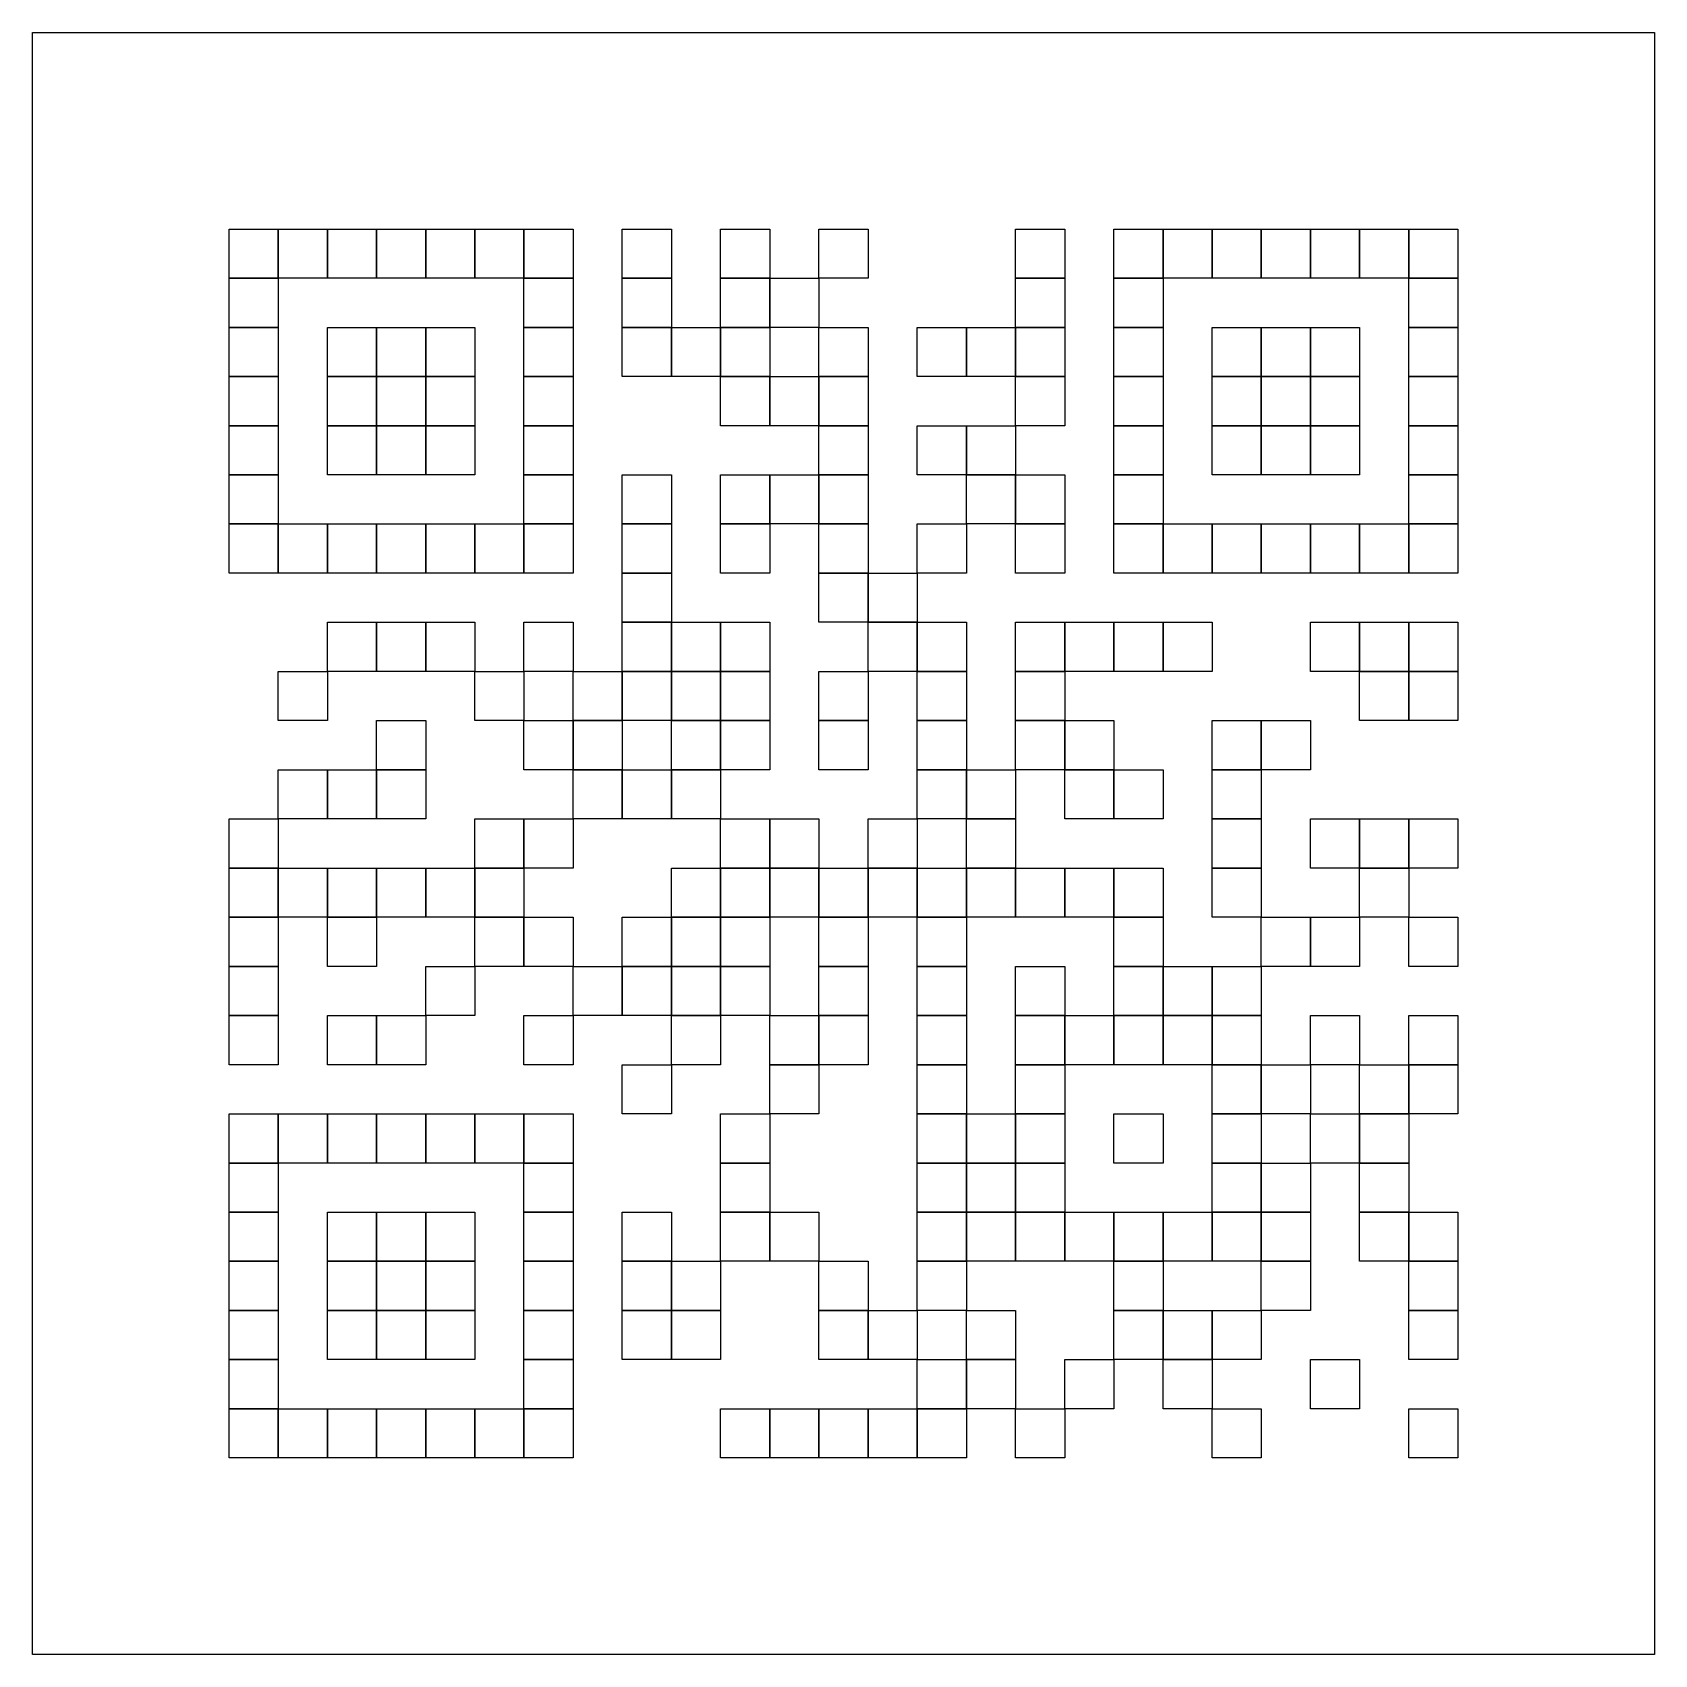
# Model space of a CAD drawing. Extents: x 0 to 26, y 489.7 to 515.7.
import ezdxf

# ---------------------------------------------------------------- set-up
doc = ezdxf.new("R2010")
doc.units = 0
doc.layers.get('0').update_dxf_attribs({"linetype": 'CONTINUOUS'})

msp = doc.modelspace()

# ---------------------------------------------------------------- linework, layer by layer
at = {"color": 7}
for points in [[(0, 515.70029), (26.000001, 515.70029), (26.000001, 489.700289), (0, 489.700289)], [(3.151515, 512.548775), (3.939394, 512.548775), (3.939394, 511.760896), (3.151515, 511.760896)], [(3.939394, 512.548775), (4.727273, 512.548775), (4.727273, 511.760896), (3.939394, 511.760896)], [(4.727273, 512.548775), (5.515152, 512.548775), (5.515152, 511.760896), (4.727273, 511.760896)], [(5.515152, 512.548775), (6.303031, 512.548775), (6.303031, 511.760896), (5.515152, 511.760896)], [(6.303031, 512.548775), (7.090909, 512.548775), (7.090909, 511.760896), (6.303031, 511.760896)], [(7.090909, 512.548775), (7.878788, 512.548775), (7.878788, 511.760896), (7.090909, 511.760896)], [(7.878788, 512.548775), (8.666667, 512.548775), (8.666667, 511.760896), (7.878788, 511.760896)], [(9.454546, 512.548775), (10.242425, 512.548775), (10.242425, 511.760896), (9.454546, 511.760896)], [(11.030304, 512.548775), (11.818182, 512.548775), (11.818182, 511.760896), (11.030304, 511.760896)], [(12.606061, 512.548775), (13.39394, 512.548775), (13.39394, 511.760896), (12.606061, 511.760896)], [(15.757576, 512.548775), (16.545455, 512.548775), (16.545455, 511.760896), (15.757576, 511.760896)], [(17.333334, 512.548775), (18.121213, 512.548775), (18.121213, 511.760896), (17.333334, 511.760896)], [(18.121213, 512.548775), (18.909092, 512.548775), (18.909092, 511.760896), (18.121213, 511.760896)], [(18.909092, 512.548775), (19.696971, 512.548775), (19.696971, 511.760896), (18.909092, 511.760896)], [(19.696971, 512.548775), (20.484849, 512.548775), (20.484849, 511.760896), (19.696971, 511.760896)], [(20.484849, 512.548775), (21.272728, 512.548775), (21.272728, 511.760896), (20.484849, 511.760896)], [(21.272728, 512.548775), (22.060607, 512.548775), (22.060607, 511.760896), (21.272728, 511.760896)], [(22.060607, 512.548775), (22.848486, 512.548775), (22.848486, 511.760896), (22.060607, 511.760896)], [(3.151515, 511.760896), (3.939394, 511.760896), (3.939394, 510.973017), (3.151515, 510.973017)], [(7.878788, 511.760896), (8.666667, 511.760896), (8.666667, 510.973017), (7.878788, 510.973017)], [(9.454546, 511.760896), (10.242425, 511.760896), (10.242425, 510.973017), (9.454546, 510.973017)], [(11.030304, 511.760896), (11.818182, 511.760896), (11.818182, 510.973017), (11.030304, 510.973017)], [(11.818182, 511.760896), (12.606061, 511.760896), (12.606061, 510.973017), (11.818182, 510.973017)], [(15.757576, 511.760896), (16.545455, 511.760896), (16.545455, 510.973017), (15.757576, 510.973017)], [(17.333334, 511.760896), (18.121213, 511.760896), (18.121213, 510.973017), (17.333334, 510.973017)], [(22.060607, 511.760896), (22.848486, 511.760896), (22.848486, 510.973017), (22.060607, 510.973017)], [(3.151515, 510.973017), (3.939394, 510.973017), (3.939394, 510.185139), (3.151515, 510.185139)], [(4.727273, 510.973017), (5.515152, 510.973017), (5.515152, 510.185139), (4.727273, 510.185139)], [(5.515152, 510.973017), (6.303031, 510.973017), (6.303031, 510.185139), (5.515152, 510.185139)], [(6.303031, 510.973017), (7.090909, 510.973017), (7.090909, 510.185139), (6.303031, 510.185139)], [(7.878788, 510.973017), (8.666667, 510.973017), (8.666667, 510.185139), (7.878788, 510.185139)], [(9.454546, 510.973017), (10.242425, 510.973017), (10.242425, 510.185139), (9.454546, 510.185139)], [(10.242425, 510.973017), (11.030304, 510.973017), (11.030304, 510.185139), (10.242425, 510.185139)], [(11.030304, 510.973017), (11.818182, 510.973017), (11.818182, 510.185139), (11.030304, 510.185139)], [(12.606061, 510.973017), (13.39394, 510.973017), (13.39394, 510.185139), (12.606061, 510.185139)], [(14.181819, 510.973017), (14.969698, 510.973017), (14.969698, 510.185139), (14.181819, 510.185139)], [(14.969698, 510.973017), (15.757576, 510.973017), (15.757576, 510.185139), (14.969698, 510.185139)], [(15.757576, 510.973017), (16.545455, 510.973017), (16.545455, 510.185139), (15.757576, 510.185139)], [(17.333334, 510.973017), (18.121213, 510.973017), (18.121213, 510.185139), (17.333334, 510.185139)], [(18.909092, 510.973017), (19.696971, 510.973017), (19.696971, 510.185139), (18.909092, 510.185139)], [(19.696971, 510.973017), (20.484849, 510.973017), (20.484849, 510.185139), (19.696971, 510.185139)], [(20.484849, 510.973017), (21.272728, 510.973017), (21.272728, 510.185139), (20.484849, 510.185139)], [(22.060607, 510.973017), (22.848486, 510.973017), (22.848486, 510.185139), (22.060607, 510.185139)], [(3.151515, 510.185139), (3.939394, 510.185139), (3.939394, 509.39726), (3.151515, 509.39726)], [(4.727273, 510.185139), (5.515152, 510.185139), (5.515152, 509.39726), (4.727273, 509.39726)], [(5.515152, 510.185139), (6.303031, 510.185139), (6.303031, 509.39726), (5.515152, 509.39726)], [(6.303031, 510.185139), (7.090909, 510.185139), (7.090909, 509.39726), (6.303031, 509.39726)], [(7.878788, 510.185139), (8.666667, 510.185139), (8.666667, 509.39726), (7.878788, 509.39726)], [(11.030304, 510.185139), (11.818182, 510.185139), (11.818182, 509.39726), (11.030304, 509.39726)], [(11.818182, 510.185139), (12.606061, 510.185139), (12.606061, 509.39726), (11.818182, 509.39726)], [(12.606061, 510.185139), (13.39394, 510.185139), (13.39394, 509.39726), (12.606061, 509.39726)], [(15.757576, 510.185139), (16.545455, 510.185139), (16.545455, 509.39726), (15.757576, 509.39726)], [(17.333334, 510.185139), (18.121213, 510.185139), (18.121213, 509.39726), (17.333334, 509.39726)], [(18.909092, 510.185139), (19.696971, 510.185139), (19.696971, 509.39726), (18.909092, 509.39726)], [(19.696971, 510.185139), (20.484849, 510.185139), (20.484849, 509.39726), (19.696971, 509.39726)], [(20.484849, 510.185139), (21.272728, 510.185139), (21.272728, 509.39726), (20.484849, 509.39726)], [(22.060607, 510.185139), (22.848486, 510.185139), (22.848486, 509.39726), (22.060607, 509.39726)], [(3.151515, 509.39726), (3.939394, 509.39726), (3.939394, 508.609381), (3.151515, 508.609381)], [(4.727273, 509.39726), (5.515152, 509.39726), (5.515152, 508.609381), (4.727273, 508.609381)], [(5.515152, 509.39726), (6.303031, 509.39726), (6.303031, 508.609381), (5.515152, 508.609381)], [(6.303031, 509.39726), (7.090909, 509.39726), (7.090909, 508.609381), (6.303031, 508.609381)], [(7.878788, 509.39726), (8.666667, 509.39726), (8.666667, 508.609381), (7.878788, 508.609381)], [(12.606061, 509.39726), (13.39394, 509.39726), (13.39394, 508.609381), (12.606061, 508.609381)], [(14.181819, 509.39726), (14.969698, 509.39726), (14.969698, 508.609381), (14.181819, 508.609381)], [(14.969698, 509.39726), (15.757576, 509.39726), (15.757576, 508.609381), (14.969698, 508.609381)], [(17.333334, 509.39726), (18.121213, 509.39726), (18.121213, 508.609381), (17.333334, 508.609381)], [(18.909092, 509.39726), (19.696971, 509.39726), (19.696971, 508.609381), (18.909092, 508.609381)], [(19.696971, 509.39726), (20.484849, 509.39726), (20.484849, 508.609381), (19.696971, 508.609381)], [(20.484849, 509.39726), (21.272728, 509.39726), (21.272728, 508.609381), (20.484849, 508.609381)], [(22.060607, 509.39726), (22.848486, 509.39726), (22.848486, 508.609381), (22.060607, 508.609381)], [(3.151515, 508.609381), (3.939394, 508.609381), (3.939394, 507.821502), (3.151515, 507.821502)], [(7.878788, 508.609381), (8.666667, 508.609381), (8.666667, 507.821502), (7.878788, 507.821502)], [(9.454546, 508.609381), (10.242425, 508.609381), (10.242425, 507.821502), (9.454546, 507.821502)], [(11.030304, 508.609381), (11.818182, 508.609381), (11.818182, 507.821502), (11.030304, 507.821502)], [(11.818182, 508.609381), (12.606061, 508.609381), (12.606061, 507.821502), (11.818182, 507.821502)], [(12.606061, 508.609381), (13.39394, 508.609381), (13.39394, 507.821502), (12.606061, 507.821502)], [(14.969698, 508.609381), (15.757576, 508.609381), (15.757576, 507.821502), (14.969698, 507.821502)], [(15.757576, 508.609381), (16.545455, 508.609381), (16.545455, 507.821502), (15.757576, 507.821502)], [(17.333334, 508.609381), (18.121213, 508.609381), (18.121213, 507.821502), (17.333334, 507.821502)], [(22.060607, 508.609381), (22.848486, 508.609381), (22.848486, 507.821502), (22.060607, 507.821502)], [(3.151515, 507.821502), (3.939394, 507.821502), (3.939394, 507.033623), (3.151515, 507.033623)], [(3.939394, 507.821502), (4.727273, 507.821502), (4.727273, 507.033623), (3.939394, 507.033623)], [(4.727273, 507.821502), (5.515152, 507.821502), (5.515152, 507.033623), (4.727273, 507.033623)], [(5.515152, 507.821502), (6.303031, 507.821502), (6.303031, 507.033623), (5.515152, 507.033623)], [(6.303031, 507.821502), (7.090909, 507.821502), (7.090909, 507.033623), (6.303031, 507.033623)], [(7.090909, 507.821502), (7.878788, 507.821502), (7.878788, 507.033623), (7.090909, 507.033623)], [(7.878788, 507.821502), (8.666667, 507.821502), (8.666667, 507.033623), (7.878788, 507.033623)], [(9.454546, 507.821502), (10.242425, 507.821502), (10.242425, 507.033623), (9.454546, 507.033623)], [(11.030304, 507.821502), (11.818182, 507.821502), (11.818182, 507.033623), (11.030304, 507.033623)], [(12.606061, 507.821502), (13.39394, 507.821502), (13.39394, 507.033623), (12.606061, 507.033623)], [(14.181819, 507.821502), (14.969698, 507.821502), (14.969698, 507.033623), (14.181819, 507.033623)], [(15.757576, 507.821502), (16.545455, 507.821502), (16.545455, 507.033623), (15.757576, 507.033623)], [(17.333334, 507.821502), (18.121213, 507.821502), (18.121213, 507.033623), (17.333334, 507.033623)], [(18.121213, 507.821502), (18.909092, 507.821502), (18.909092, 507.033623), (18.121213, 507.033623)], [(18.909092, 507.821502), (19.696971, 507.821502), (19.696971, 507.033623), (18.909092, 507.033623)], [(19.696971, 507.821502), (20.484849, 507.821502), (20.484849, 507.033623), (19.696971, 507.033623)], [(20.484849, 507.821502), (21.272728, 507.821502), (21.272728, 507.033623), (20.484849, 507.033623)], [(21.272728, 507.821502), (22.060607, 507.821502), (22.060607, 507.033623), (21.272728, 507.033623)], [(22.060607, 507.821502), (22.848486, 507.821502), (22.848486, 507.033623), (22.060607, 507.033623)], [(9.454546, 507.033623), (10.242425, 507.033623), (10.242425, 506.245744), (9.454546, 506.245744)], [(12.606061, 507.033623), (13.39394, 507.033623), (13.39394, 506.245744), (12.606061, 506.245744)], [(13.39394, 507.033623), (14.181819, 507.033623), (14.181819, 506.245744), (13.39394, 506.245744)], [(4.727273, 506.245744), (5.515152, 506.245744), (5.515152, 505.457866), (4.727273, 505.457866)], [(5.515152, 506.245744), (6.303031, 506.245744), (6.303031, 505.457866), (5.515152, 505.457866)], [(6.303031, 506.245744), (7.090909, 506.245744), (7.090909, 505.457866), (6.303031, 505.457866)], [(7.878788, 506.245744), (8.666667, 506.245744), (8.666667, 505.457866), (7.878788, 505.457866)], [(9.454546, 506.245744), (10.242425, 506.245744), (10.242425, 505.457866), (9.454546, 505.457866)], [(10.242425, 506.245744), (11.030304, 506.245744), (11.030304, 505.457866), (10.242425, 505.457866)], [(11.030304, 506.245744), (11.818182, 506.245744), (11.818182, 505.457866), (11.030304, 505.457866)], [(13.39394, 506.245744), (14.181819, 506.245744), (14.181819, 505.457866), (13.39394, 505.457866)], [(14.181819, 506.245744), (14.969698, 506.245744), (14.969698, 505.457866), (14.181819, 505.457866)], [(15.757576, 506.245744), (16.545455, 506.245744), (16.545455, 505.457866), (15.757576, 505.457866)], [(16.545455, 506.245744), (17.333334, 506.245744), (17.333334, 505.457866), (16.545455, 505.457866)], [(17.333334, 506.245744), (18.121213, 506.245744), (18.121213, 505.457866), (17.333334, 505.457866)], [(18.121213, 506.245744), (18.909092, 506.245744), (18.909092, 505.457866), (18.121213, 505.457866)], [(20.484849, 506.245744), (21.272728, 506.245744), (21.272728, 505.457866), (20.484849, 505.457866)], [(21.272728, 506.245744), (22.060607, 506.245744), (22.060607, 505.457866), (21.272728, 505.457866)], [(22.060607, 506.245744), (22.848486, 506.245744), (22.848486, 505.457866), (22.060607, 505.457866)], [(3.939394, 505.457866), (4.727273, 505.457866), (4.727273, 504.669987), (3.939394, 504.669987)], [(7.090909, 505.457866), (7.878788, 505.457866), (7.878788, 504.669987), (7.090909, 504.669987)], [(8.666667, 505.457866), (9.454546, 505.457866), (9.454546, 504.669987), (8.666667, 504.669987)], [(9.454546, 505.457866), (10.242425, 505.457866), (10.242425, 504.669987), (9.454546, 504.669987)], [(10.242425, 505.457866), (11.030304, 505.457866), (11.030304, 504.669987), (10.242425, 504.669987)], [(11.030304, 505.457866), (11.818182, 505.457866), (11.818182, 504.669987), (11.030304, 504.669987)], [(12.606061, 505.457866), (13.39394, 505.457866), (13.39394, 504.669987), (12.606061, 504.669987)], [(14.181819, 505.457866), (14.969698, 505.457866), (14.969698, 504.669987), (14.181819, 504.669987)], [(15.757576, 505.457866), (16.545455, 505.457866), (16.545455, 504.669987), (15.757576, 504.669987)], [(21.272728, 505.457866), (22.060607, 505.457866), (22.060607, 504.669987), (21.272728, 504.669987)], [(22.060607, 505.457866), (22.848486, 505.457866), (22.848486, 504.669987), (22.060607, 504.669987)], [(5.515152, 504.669987), (6.303031, 504.669987), (6.303031, 503.882108), (5.515152, 503.882108)], [(7.878788, 504.669987), (8.666667, 504.669987), (8.666667, 503.882108), (7.878788, 503.882108)], [(8.666667, 504.669987), (9.454546, 504.669987), (9.454546, 503.882108), (8.666667, 503.882108)], [(10.242425, 504.669987), (11.030304, 504.669987), (11.030304, 503.882108), (10.242425, 503.882108)], [(11.030304, 504.669987), (11.818182, 504.669987), (11.818182, 503.882108), (11.030304, 503.882108)], [(12.606061, 504.669987), (13.39394, 504.669987), (13.39394, 503.882108), (12.606061, 503.882108)], [(14.181819, 504.669987), (14.969698, 504.669987), (14.969698, 503.882108), (14.181819, 503.882108)], [(15.757576, 504.669987), (16.545455, 504.669987), (16.545455, 503.882108), (15.757576, 503.882108)], [(16.545455, 504.669987), (17.333334, 504.669987), (17.333334, 503.882108), (16.545455, 503.882108)], [(18.909092, 504.669987), (19.696971, 504.669987), (19.696971, 503.882108), (18.909092, 503.882108)], [(19.696971, 504.669987), (20.484849, 504.669987), (20.484849, 503.882108), (19.696971, 503.882108)], [(3.939394, 503.882108), (4.727273, 503.882108), (4.727273, 503.094229), (3.939394, 503.094229)], [(4.727273, 503.882108), (5.515152, 503.882108), (5.515152, 503.094229), (4.727273, 503.094229)], [(5.515152, 503.882108), (6.303031, 503.882108), (6.303031, 503.094229), (5.515152, 503.094229)], [(8.666667, 503.882108), (9.454546, 503.882108), (9.454546, 503.094229), (8.666667, 503.094229)], [(9.454546, 503.882108), (10.242425, 503.882108), (10.242425, 503.094229), (9.454546, 503.094229)], [(10.242425, 503.882108), (11.030304, 503.882108), (11.030304, 503.094229), (10.242425, 503.094229)], [(14.181819, 503.882108), (14.969698, 503.882108), (14.969698, 503.094229), (14.181819, 503.094229)], [(14.969698, 503.882108), (15.757576, 503.882108), (15.757576, 503.094229), (14.969698, 503.094229)], [(16.545455, 503.882108), (17.333334, 503.882108), (17.333334, 503.094229), (16.545455, 503.094229)], [(17.333334, 503.882108), (18.121213, 503.882108), (18.121213, 503.094229), (17.333334, 503.094229)], [(18.909092, 503.882108), (19.696971, 503.882108), (19.696971, 503.094229), (18.909092, 503.094229)], [(3.151515, 503.094229), (3.939394, 503.094229), (3.939394, 502.30635), (3.151515, 502.30635)], [(7.090909, 503.094229), (7.878788, 503.094229), (7.878788, 502.30635), (7.090909, 502.30635)], [(7.878788, 503.094229), (8.666667, 503.094229), (8.666667, 502.30635), (7.878788, 502.30635)], [(11.030304, 503.094229), (11.818182, 503.094229), (11.818182, 502.30635), (11.030304, 502.30635)], [(11.818182, 503.094229), (12.606061, 503.094229), (12.606061, 502.30635), (11.818182, 502.30635)], [(13.39394, 503.094229), (14.181819, 503.094229), (14.181819, 502.30635), (13.39394, 502.30635)], [(14.969698, 503.094229), (15.757576, 503.094229), (15.757576, 502.30635), (14.969698, 502.30635)], [(18.909092, 503.094229), (19.696971, 503.094229), (19.696971, 502.30635), (18.909092, 502.30635)], [(20.484849, 503.094229), (21.272728, 503.094229), (21.272728, 502.30635), (20.484849, 502.30635)], [(21.272728, 503.094229), (22.060607, 503.094229), (22.060607, 502.30635), (21.272728, 502.30635)], [(22.060607, 503.094229), (22.848486, 503.094229), (22.848486, 502.30635), (22.060607, 502.30635)], [(3.151515, 502.30635), (3.939394, 502.30635), (3.939394, 501.518472), (3.151515, 501.518472)], [(3.939394, 502.30635), (4.727273, 502.30635), (4.727273, 501.518472), (3.939394, 501.518472)], [(4.727273, 502.30635), (5.515152, 502.30635), (5.515152, 501.518472), (4.727273, 501.518472)], [(5.515152, 502.30635), (6.303031, 502.30635), (6.303031, 501.518472), (5.515152, 501.518472)], [(6.303031, 502.30635), (7.090909, 502.30635), (7.090909, 501.518472), (6.303031, 501.518472)], [(7.090909, 502.30635), (7.878788, 502.30635), (7.878788, 501.518472), (7.090909, 501.518472)], [(10.242425, 502.30635), (11.030304, 502.30635), (11.030304, 501.518472), (10.242425, 501.518472)], [(11.030304, 502.30635), (11.818182, 502.30635), (11.818182, 501.518472), (11.030304, 501.518472)], [(11.818182, 502.30635), (12.606061, 502.30635), (12.606061, 501.518472), (11.818182, 501.518472)], [(12.606061, 502.30635), (13.39394, 502.30635), (13.39394, 501.518472), (12.606061, 501.518472)], [(13.39394, 502.30635), (14.181819, 502.30635), (14.181819, 501.518472), (13.39394, 501.518472)], [(14.181819, 502.30635), (14.969698, 502.30635), (14.969698, 501.518472), (14.181819, 501.518472)], [(14.969698, 502.30635), (15.757576, 502.30635), (15.757576, 501.518472), (14.969698, 501.518472)], [(15.757576, 502.30635), (16.545455, 502.30635), (16.545455, 501.518472), (15.757576, 501.518472)], [(16.545455, 502.30635), (17.333334, 502.30635), (17.333334, 501.518472), (16.545455, 501.518472)], [(17.333334, 502.30635), (18.121213, 502.30635), (18.121213, 501.518472), (17.333334, 501.518472)], [(18.909092, 502.30635), (19.696971, 502.30635), (19.696971, 501.518472), (18.909092, 501.518472)], [(21.272728, 502.30635), (22.060607, 502.30635), (22.060607, 501.518472), (21.272728, 501.518472)], [(3.151515, 501.518472), (3.939394, 501.518472), (3.939394, 500.730593), (3.151515, 500.730593)], [(4.727273, 501.518472), (5.515152, 501.518472), (5.515152, 500.730593), (4.727273, 500.730593)], [(7.090909, 501.518472), (7.878788, 501.518472), (7.878788, 500.730593), (7.090909, 500.730593)], [(7.878788, 501.518472), (8.666667, 501.518472), (8.666667, 500.730593), (7.878788, 500.730593)], [(9.454546, 501.518472), (10.242425, 501.518472), (10.242425, 500.730593), (9.454546, 500.730593)], [(10.242425, 501.518472), (11.030304, 501.518472), (11.030304, 500.730593), (10.242425, 500.730593)], [(11.030304, 501.518472), (11.818182, 501.518472), (11.818182, 500.730593), (11.030304, 500.730593)], [(12.606061, 501.518472), (13.39394, 501.518472), (13.39394, 500.730593), (12.606061, 500.730593)], [(14.181819, 501.518472), (14.969698, 501.518472), (14.969698, 500.730593), (14.181819, 500.730593)], [(17.333334, 501.518472), (18.121213, 501.518472), (18.121213, 500.730593), (17.333334, 500.730593)], [(19.696971, 501.518472), (20.484849, 501.518472), (20.484849, 500.730593), (19.696971, 500.730593)], [(20.484849, 501.518472), (21.272728, 501.518472), (21.272728, 500.730593), (20.484849, 500.730593)], [(22.060607, 501.518472), (22.848486, 501.518472), (22.848486, 500.730593), (22.060607, 500.730593)], [(3.151515, 500.730593), (3.939394, 500.730593), (3.939394, 499.942714), (3.151515, 499.942714)], [(6.303031, 500.730593), (7.090909, 500.730593), (7.090909, 499.942714), (6.303031, 499.942714)], [(8.666667, 500.730593), (9.454546, 500.730593), (9.454546, 499.942714), (8.666667, 499.942714)], [(9.454546, 500.730593), (10.242425, 500.730593), (10.242425, 499.942714), (9.454546, 499.942714)], [(10.242425, 500.730593), (11.030304, 500.730593), (11.030304, 499.942714), (10.242425, 499.942714)], [(11.030304, 500.730593), (11.818182, 500.730593), (11.818182, 499.942714), (11.030304, 499.942714)], [(12.606061, 500.730593), (13.39394, 500.730593), (13.39394, 499.942714), (12.606061, 499.942714)], [(14.181819, 500.730593), (14.969698, 500.730593), (14.969698, 499.942714), (14.181819, 499.942714)], [(15.757576, 500.730593), (16.545455, 500.730593), (16.545455, 499.942714), (15.757576, 499.942714)], [(17.333334, 500.730593), (18.121213, 500.730593), (18.121213, 499.942714), (17.333334, 499.942714)], [(18.121213, 500.730593), (18.909092, 500.730593), (18.909092, 499.942714), (18.121213, 499.942714)], [(18.909092, 500.730593), (19.696971, 500.730593), (19.696971, 499.942714), (18.909092, 499.942714)], [(3.151515, 499.942714), (3.939394, 499.942714), (3.939394, 499.154835), (3.151515, 499.154835)], [(4.727273, 499.942714), (5.515152, 499.942714), (5.515152, 499.154835), (4.727273, 499.154835)], [(5.515152, 499.942714), (6.303031, 499.942714), (6.303031, 499.154835), (5.515152, 499.154835)], [(7.878788, 499.942714), (8.666667, 499.942714), (8.666667, 499.154835), (7.878788, 499.154835)], [(10.242425, 499.942714), (11.030304, 499.942714), (11.030304, 499.154835), (10.242425, 499.154835)], [(11.818182, 499.942714), (12.606061, 499.942714), (12.606061, 499.154835), (11.818182, 499.154835)], [(12.606061, 499.942714), (13.39394, 499.942714), (13.39394, 499.154835), (12.606061, 499.154835)], [(14.181819, 499.942714), (14.969698, 499.942714), (14.969698, 499.154835), (14.181819, 499.154835)], [(15.757576, 499.942714), (16.545455, 499.942714), (16.545455, 499.154835), (15.757576, 499.154835)], [(16.545455, 499.942714), (17.333334, 499.942714), (17.333334, 499.154835), (16.545455, 499.154835)], [(17.333334, 499.942714), (18.121213, 499.942714), (18.121213, 499.154835), (17.333334, 499.154835)], [(18.121213, 499.942714), (18.909092, 499.942714), (18.909092, 499.154835), (18.121213, 499.154835)], [(18.909092, 499.942714), (19.696971, 499.942714), (19.696971, 499.154835), (18.909092, 499.154835)], [(20.484849, 499.942714), (21.272728, 499.942714), (21.272728, 499.154835), (20.484849, 499.154835)], [(22.060607, 499.942714), (22.848486, 499.942714), (22.848486, 499.154835), (22.060607, 499.154835)], [(9.454546, 499.154835), (10.242425, 499.154835), (10.242425, 498.366956), (9.454546, 498.366956)], [(11.818182, 499.154835), (12.606061, 499.154835), (12.606061, 498.366956), (11.818182, 498.366956)], [(14.181819, 499.154835), (14.969698, 499.154835), (14.969698, 498.366956), (14.181819, 498.366956)], [(15.757576, 499.154835), (16.545455, 499.154835), (16.545455, 498.366956), (15.757576, 498.366956)], [(18.909092, 499.154835), (19.696971, 499.154835), (19.696971, 498.366956), (18.909092, 498.366956)], [(19.696971, 499.154835), (20.484849, 499.154835), (20.484849, 498.366956), (19.696971, 498.366956)], [(21.272728, 499.154835), (22.060607, 499.154835), (22.060607, 498.366956), (21.272728, 498.366956)], [(22.060607, 499.154835), (22.848486, 499.154835), (22.848486, 498.366956), (22.060607, 498.366956)], [(3.151515, 498.366956), (3.939394, 498.366956), (3.939394, 497.579077), (3.151515, 497.579077)], [(3.939394, 498.366956), (4.727273, 498.366956), (4.727273, 497.579077), (3.939394, 497.579077)], [(4.727273, 498.366956), (5.515152, 498.366956), (5.515152, 497.579077), (4.727273, 497.579077)], [(5.515152, 498.366956), (6.303031, 498.366956), (6.303031, 497.579077), (5.515152, 497.579077)], [(6.303031, 498.366956), (7.090909, 498.366956), (7.090909, 497.579077), (6.303031, 497.579077)], [(7.090909, 498.366956), (7.878788, 498.366956), (7.878788, 497.579077), (7.090909, 497.579077)], [(7.878788, 498.366956), (8.666667, 498.366956), (8.666667, 497.579077), (7.878788, 497.579077)], [(11.030304, 498.366956), (11.818182, 498.366956), (11.818182, 497.579077), (11.030304, 497.579077)], [(14.181819, 498.366956), (14.969698, 498.366956), (14.969698, 497.579077), (14.181819, 497.579077)], [(14.969698, 498.366956), (15.757576, 498.366956), (15.757576, 497.579077), (14.969698, 497.579077)], [(15.757576, 498.366956), (16.545455, 498.366956), (16.545455, 497.579077), (15.757576, 497.579077)], [(17.333334, 498.366956), (18.121213, 498.366956), (18.121213, 497.579077), (17.333334, 497.579077)], [(18.909092, 498.366956), (19.696971, 498.366956), (19.696971, 497.579077), (18.909092, 497.579077)], [(20.484849, 498.366956), (21.272728, 498.366956), (21.272728, 497.579077), (20.484849, 497.579077)], [(21.272728, 498.366956), (22.060607, 498.366956), (22.060607, 497.579077), (21.272728, 497.579077)], [(3.151515, 497.579077), (3.939394, 497.579077), (3.939394, 496.791199), (3.151515, 496.791199)], [(7.878788, 497.579077), (8.666667, 497.579077), (8.666667, 496.791199), (7.878788, 496.791199)], [(11.030304, 497.579077), (11.818182, 497.579077), (11.818182, 496.791199), (11.030304, 496.791199)], [(14.181819, 497.579077), (14.969698, 497.579077), (14.969698, 496.791199), (14.181819, 496.791199)], [(14.969698, 497.579077), (15.757576, 497.579077), (15.757576, 496.791199), (14.969698, 496.791199)], [(15.757576, 497.579077), (16.545455, 497.579077), (16.545455, 496.791199), (15.757576, 496.791199)], [(18.909092, 497.579077), (19.696971, 497.579077), (19.696971, 496.791199), (18.909092, 496.791199)], [(19.696971, 497.579077), (20.484849, 497.579077), (20.484849, 496.791199), (19.696971, 496.791199)], [(21.272728, 497.579077), (22.060607, 497.579077), (22.060607, 496.791199), (21.272728, 496.791199)], [(3.151515, 496.791199), (3.939394, 496.791199), (3.939394, 496.00332), (3.151515, 496.00332)], [(4.727273, 496.791199), (5.515152, 496.791199), (5.515152, 496.00332), (4.727273, 496.00332)], [(5.515152, 496.791199), (6.303031, 496.791199), (6.303031, 496.00332), (5.515152, 496.00332)], [(6.303031, 496.791199), (7.090909, 496.791199), (7.090909, 496.00332), (6.303031, 496.00332)], [(7.878788, 496.791199), (8.666667, 496.791199), (8.666667, 496.00332), (7.878788, 496.00332)], [(9.454546, 496.791199), (10.242425, 496.791199), (10.242425, 496.00332), (9.454546, 496.00332)], [(11.030304, 496.791199), (11.818182, 496.791199), (11.818182, 496.00332), (11.030304, 496.00332)], [(11.818182, 496.791199), (12.606061, 496.791199), (12.606061, 496.00332), (11.818182, 496.00332)], [(14.181819, 496.791199), (14.969698, 496.791199), (14.969698, 496.00332), (14.181819, 496.00332)], [(14.969698, 496.791199), (15.757576, 496.791199), (15.757576, 496.00332), (14.969698, 496.00332)], [(15.757576, 496.791199), (16.545455, 496.791199), (16.545455, 496.00332), (15.757576, 496.00332)], [(16.545455, 496.791199), (17.333334, 496.791199), (17.333334, 496.00332), (16.545455, 496.00332)], [(17.333334, 496.791199), (18.121213, 496.791199), (18.121213, 496.00332), (17.333334, 496.00332)], [(18.121213, 496.791199), (18.909092, 496.791199), (18.909092, 496.00332), (18.121213, 496.00332)], [(18.909092, 496.791199), (19.696971, 496.791199), (19.696971, 496.00332), (18.909092, 496.00332)], [(19.696971, 496.791199), (20.484849, 496.791199), (20.484849, 496.00332), (19.696971, 496.00332)], [(21.272728, 496.791199), (22.060607, 496.791199), (22.060607, 496.00332), (21.272728, 496.00332)], [(22.060607, 496.791199), (22.848486, 496.791199), (22.848486, 496.00332), (22.060607, 496.00332)], [(3.151515, 496.00332), (3.939394, 496.00332), (3.939394, 495.215441), (3.151515, 495.215441)], [(4.727273, 496.00332), (5.515152, 496.00332), (5.515152, 495.215441), (4.727273, 495.215441)], [(5.515152, 496.00332), (6.303031, 496.00332), (6.303031, 495.215441), (5.515152, 495.215441)], [(6.303031, 496.00332), (7.090909, 496.00332), (7.090909, 495.215441), (6.303031, 495.215441)], [(7.878788, 496.00332), (8.666667, 496.00332), (8.666667, 495.215441), (7.878788, 495.215441)], [(9.454546, 496.00332), (10.242425, 496.00332), (10.242425, 495.215441), (9.454546, 495.215441)], [(10.242425, 496.00332), (11.030304, 496.00332), (11.030304, 495.215441), (10.242425, 495.215441)], [(12.606061, 496.00332), (13.39394, 496.00332), (13.39394, 495.215441), (12.606061, 495.215441)], [(14.181819, 496.00332), (14.969698, 496.00332), (14.969698, 495.215441), (14.181819, 495.215441)], [(17.333334, 496.00332), (18.121213, 496.00332), (18.121213, 495.215441), (17.333334, 495.215441)], [(19.696971, 496.00332), (20.484849, 496.00332), (20.484849, 495.215441), (19.696971, 495.215441)], [(22.060607, 496.00332), (22.848486, 496.00332), (22.848486, 495.215441), (22.060607, 495.215441)], [(3.151515, 495.215441), (3.939394, 495.215441), (3.939394, 494.427562), (3.151515, 494.427562)], [(4.727273, 495.215441), (5.515152, 495.215441), (5.515152, 494.427562), (4.727273, 494.427562)], [(5.515152, 495.215441), (6.303031, 495.215441), (6.303031, 494.427562), (5.515152, 494.427562)], [(6.303031, 495.215441), (7.090909, 495.215441), (7.090909, 494.427562), (6.303031, 494.427562)], [(7.878788, 495.215441), (8.666667, 495.215441), (8.666667, 494.427562), (7.878788, 494.427562)], [(9.454546, 495.215441), (10.242425, 495.215441), (10.242425, 494.427562), (9.454546, 494.427562)], [(10.242425, 495.215441), (11.030304, 495.215441), (11.030304, 494.427562), (10.242425, 494.427562)], [(12.606061, 495.215441), (13.39394, 495.215441), (13.39394, 494.427562), (12.606061, 494.427562)], [(13.39394, 495.215441), (14.181819, 495.215441), (14.181819, 494.427562), (13.39394, 494.427562)], [(14.969698, 495.215441), (15.757576, 495.215441), (15.757576, 494.427562), (14.969698, 494.427562)], [(17.333334, 495.215441), (18.121213, 495.215441), (18.121213, 494.427562), (17.333334, 494.427562)], [(18.121213, 495.215441), (18.909092, 495.215441), (18.909092, 494.427562), (18.121213, 494.427562)], [(18.909092, 495.215441), (19.696971, 495.215441), (19.696971, 494.427562), (18.909092, 494.427562)], [(22.060607, 495.215441), (22.848486, 495.215441), (22.848486, 494.427562), (22.060607, 494.427562)], [(3.151515, 494.427562), (3.939394, 494.427562), (3.939394, 493.639683), (3.151515, 493.639683)], [(7.878788, 494.427562), (8.666667, 494.427562), (8.666667, 493.639683), (7.878788, 493.639683)], [(14.181819, 494.427562), (14.969698, 494.427562), (14.969698, 493.639683), (14.181819, 493.639683)], [(14.969698, 494.427562), (15.757576, 494.427562), (15.757576, 493.639683), (14.969698, 493.639683)], [(16.545455, 494.427562), (17.333334, 494.427562), (17.333334, 493.639683), (16.545455, 493.639683)], [(18.121213, 494.427562), (18.909092, 494.427562), (18.909092, 493.639683), (18.121213, 493.639683)], [(20.484849, 494.427562), (21.272728, 494.427562), (21.272728, 493.639683), (20.484849, 493.639683)], [(3.151515, 493.639683), (3.939394, 493.639683), (3.939394, 492.851804), (3.151515, 492.851804)], [(3.939394, 493.639683), (4.727273, 493.639683), (4.727273, 492.851804), (3.939394, 492.851804)], [(4.727273, 493.639683), (5.515152, 493.639683), (5.515152, 492.851804), (4.727273, 492.851804)], [(5.515152, 493.639683), (6.303031, 493.639683), (6.303031, 492.851804), (5.515152, 492.851804)], [(6.303031, 493.639683), (7.090909, 493.639683), (7.090909, 492.851804), (6.303031, 492.851804)], [(7.090909, 493.639683), (7.878788, 493.639683), (7.878788, 492.851804), (7.090909, 492.851804)], [(7.878788, 493.639683), (8.666667, 493.639683), (8.666667, 492.851804), (7.878788, 492.851804)], [(11.030304, 493.639683), (11.818182, 493.639683), (11.818182, 492.851804), (11.030304, 492.851804)], [(11.818182, 493.639683), (12.606061, 493.639683), (12.606061, 492.851804), (11.818182, 492.851804)], [(12.606061, 493.639683), (13.39394, 493.639683), (13.39394, 492.851804), (12.606061, 492.851804)], [(13.39394, 493.639683), (14.181819, 493.639683), (14.181819, 492.851804), (13.39394, 492.851804)], [(14.181819, 493.639683), (14.969698, 493.639683), (14.969698, 492.851804), (14.181819, 492.851804)], [(15.757576, 493.639683), (16.545455, 493.639683), (16.545455, 492.851804), (15.757576, 492.851804)], [(18.909092, 493.639683), (19.696971, 493.639683), (19.696971, 492.851804), (18.909092, 492.851804)], [(22.060607, 493.639683), (22.848486, 493.639683), (22.848486, 492.851804), (22.060607, 492.851804)]]:
    msp.add_lwpolyline(points, close=True, dxfattribs=at)

doc.saveas('drawing.dxf')
